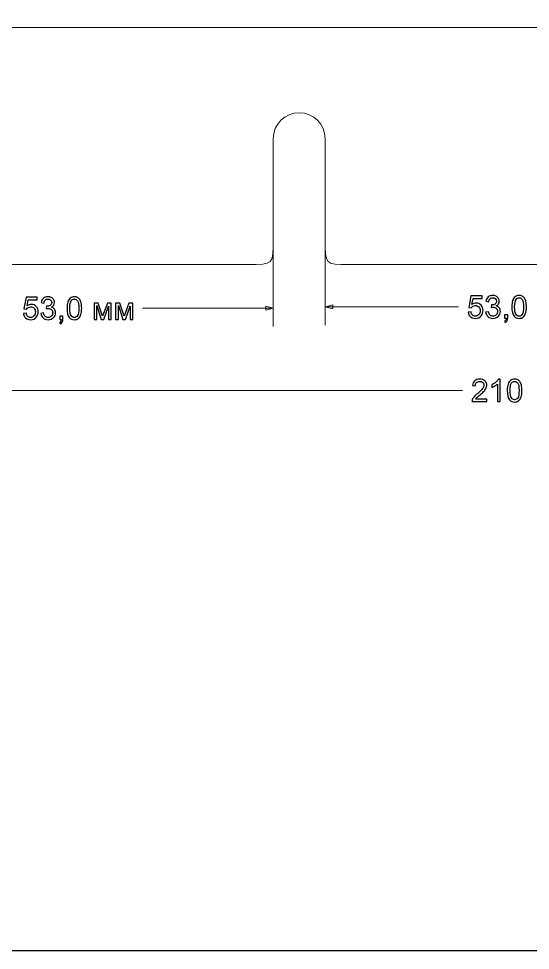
# Model space of a CAD drawing. Header units: centimetres. Extents: x -14.8 to 14.8, y -10.5 to 10.5.
# Drawn here: x -6.78 to 0.13, y -10.5 to 2.07 of the extents above; entities that cross this region are included whole.
import ezdxf

# ---------------------------------------------------------------- set-up
doc = ezdxf.new("R2010")
doc.units = ezdxf.units.CM
doc.header["$MEASUREMENT"] = 0
doc.layers.add('layer 1', color=7, linetype='Continuous')

msp = doc.modelspace()

# ---------------------------------------------------------------- linework, layer by layer
at = {"layer": 'layer 1', "color": 250}
msp.add_lwpolyline([(-14.85, -10.5), (14.85, -10.5), (14.85, 10.5), (-14.85, 10.5), (-14.85, -10.5)], close=True, dxfattribs=at)
at = {"layer": 'layer 1', "color": 254, "lineweight": 20}
msp.add_open_spline([(-10.01428, 1.95068), (-10.01428, 1.95068), (10.02938, 1.95068), (10.02938, 1.95068), (10.02938, 1.95068), (10.16028, 1.94969), (10.15566, 1.95152), (10.19443, 1.84509), (10.19443, 1.84509), (10.19443, 1.84509), (10.4601, 1.08634), (10.4601, 1.08634), (10.4601, 1.08634), (10.51057, 0.9422), (10.50755, 0.92788), (10.50755, 0.77519), (10.50755, 0.77519), (10.50755, 0.77519), (10.50755, -1.13515), (10.50755, -1.13515), (10.50755, -1.13515), (10.50755, -1.24664), (10.50637, -1.25131), (10.39981, -1.24932), (10.39981, -1.24932), (10.39981, -1.24932), (9.60204, -1.24932), (9.60204, -1.24932), (9.60204, -1.24932), (9.35944, -1.24932), (9.35754, -1.25364), (9.35754, -1.02271), (9.35754, -1.02271), (9.35754, -1.02271), (9.35754, 0.45068), (9.35754, 0.45068), (9.35754, 0.45068), (9.35754, 0.45068), (9.35753, 0.45068), (9.35753, 0.45068), (9.35753, 0.45068), (9.35753, 0.64399), (9.20084, 0.80068), (9.00753, 0.80068), (9.00753, 0.80068), (8.81422, 0.80068), (8.65753, 0.64399), (8.65753, 0.45068), (8.65753, 0.45068), (8.65753, 0.45068), (8.65754, 0.44986), (8.65754, 0.44986), (8.65754, 0.44986), (8.65754, 0.44986), (8.65754, -1.03197), (8.65754, -1.03197), (8.65754, -1.03197), (8.65754, -1.24828), (8.65628, -1.24932), (8.45627, -1.24932), (8.45627, -1.24932), (8.45627, -1.24932), (3.70302, -1.24932), (3.70302, -1.24932), (3.70302, -1.24932), (3.35156, -1.24932), (3.35754, -1.25239), (3.35754, -0.89312), (3.35754, -0.89312), (3.35754, -0.89312), (3.35754, 0.45068), (3.35754, 0.45068), (3.35754, 0.45068), (3.35754, 0.45068), (3.35753, 0.45068), (3.35753, 0.45068), (3.35753, 0.45068), (3.35753, 0.64399), (3.20084, 0.80068), (3.00753, 0.80068), (3.00753, 0.80068), (2.81422, 0.80068), (2.65753, 0.64399), (2.65753, 0.45068), (2.65753, 0.45068), (2.65753, 0.45068), (2.65754, 0.44986), (2.65754, 0.44986), (2.65754, 0.44986), (2.65754, 0.44986), (2.65754, -0.89973), (2.65754, -0.89973), (2.65754, -0.89973), (2.65754, -1.25427), (2.65263, -1.24932), (2.33776, -1.24932), (2.33776, -1.24932), (2.33776, -1.24932), (-2.32266, -1.24932), (-2.32266, -1.24932), (-2.32266, -1.24932), (-2.63753, -1.24932), (-2.64244, -1.25427), (-2.64244, -0.89973), (-2.64244, -0.89973), (-2.64244, -0.89973), (-2.64244, 0.44986), (-2.64244, 0.44986), (-2.64244, 0.44986), (-2.64244, 0.44986), (-2.64243, 0.45068), (-2.64243, 0.45068), (-2.64243, 0.45068), (-2.64243, 0.64399), (-2.79912, 0.80068), (-2.99243, 0.80068), (-2.99243, 0.80068), (-3.18574, 0.80068), (-3.34243, 0.64399), (-3.34243, 0.45068), (-3.34243, 0.45068), (-3.34243, 0.45068), (-3.34244, 0.45068), (-3.34244, 0.45068), (-3.34244, 0.45068), (-3.34244, 0.45068), (-3.34244, -0.89312), (-3.34244, -0.89312), (-3.34244, -0.89312), (-3.34244, -1.25239), (-3.33646, -1.24932), (-3.68792, -1.24932), (-3.68792, -1.24932), (-3.68792, -1.24932), (-8.44117, -1.24932), (-8.44117, -1.24932), (-8.44117, -1.24932), (-8.64118, -1.24932), (-8.64244, -1.24828), (-8.64244, -1.03197), (-8.64244, -1.03197), (-8.64244, -1.03197), (-8.64244, 0.44986), (-8.64244, 0.44986), (-8.64244, 0.44986), (-8.64244, 0.44986), (-8.64243, 0.45068), (-8.64243, 0.45068), (-8.64243, 0.45068), (-8.64243, 0.64399), (-8.79912, 0.80068), (-8.99243, 0.80068), (-8.99243, 0.80068), (-9.18574, 0.80068), (-9.34243, 0.64399), (-9.34243, 0.45068), (-9.34243, 0.45068), (-9.34243, 0.45068), (-9.34244, 0.45068), (-9.34244, 0.45068), (-9.34244, 0.45068), (-9.34244, 0.45068), (-9.34244, -1.02271), (-9.34244, -1.02271), (-9.34244, -1.02271), (-9.34244, -1.25364), (-9.34434, -1.24932), (-9.58694, -1.24932), (-9.58694, -1.24932), (-9.58694, -1.24932), (-10.38471, -1.24932), (-10.38471, -1.24932), (-10.38471, -1.24932), (-10.49127, -1.25131), (-10.49245, -1.24664), (-10.49245, -1.13515), (-10.49245, -1.13515), (-10.49245, -1.13515), (-10.49245, 0.77519), (-10.49245, 0.77519), (-10.49245, 0.77519), (-10.49245, 0.92788), (-10.49547, 0.9422), (-10.445, 1.08634), (-10.445, 1.08634), (-10.445, 1.08634), (-10.17933, 1.84509), (-10.17933, 1.84509), (-10.17933, 1.84509), (-10.14056, 1.95152), (-10.14518, 1.94969), (-10.01428, 1.95068)], degree=3, knots=[0, 0, 0, 0, 0.02040816, 0.02040816, 0.02040816, 0.02040816, 0.04081633, 0.04081633, 0.04081633, 0.04081633, 0.06122449, 0.06122449, 0.06122449, 0.06122449, 0.08163265, 0.08163265, 0.08163265, 0.08163265, 0.10204082, 0.10204082, 0.10204082, 0.10204082, 0.12244898, 0.12244898, 0.12244898, 0.12244898, 0.14285714, 0.14285714, 0.14285714, 0.14285714, 0.16326531, 0.16326531, 0.16326531, 0.16326531, 0.18367347, 0.18367347, 0.18367347, 0.18367347, 0.20408163, 0.20408163, 0.20408163, 0.20408163, 0.2244898, 0.2244898, 0.2244898, 0.2244898, 0.24489796, 0.24489796, 0.24489796, 0.24489796, 0.26530612, 0.26530612, 0.26530612, 0.26530612, 0.28571429, 0.28571429, 0.28571429, 0.28571429, 0.30612245, 0.30612245, 0.30612245, 0.30612245, 0.32653061, 0.32653061, 0.32653061, 0.32653061, 0.34693878, 0.34693878, 0.34693878, 0.34693878, 0.36734694, 0.36734694, 0.36734694, 0.36734694, 0.3877551, 0.3877551, 0.3877551, 0.3877551, 0.40816327, 0.40816327, 0.40816327, 0.40816327, 0.42857143, 0.42857143, 0.42857143, 0.42857143, 0.44897959, 0.44897959, 0.44897959, 0.44897959, 0.46938776, 0.46938776, 0.46938776, 0.46938776, 0.48979592, 0.48979592, 0.48979592, 0.48979592, 0.51020408, 0.51020408, 0.51020408, 0.51020408, 0.53061224, 0.53061224, 0.53061224, 0.53061224, 0.55102041, 0.55102041, 0.55102041, 0.55102041, 0.57142857, 0.57142857, 0.57142857, 0.57142857, 0.59183673, 0.59183673, 0.59183673, 0.59183673, 0.6122449, 0.6122449, 0.6122449, 0.6122449, 0.63265306, 0.63265306, 0.63265306, 0.63265306, 0.65306122, 0.65306122, 0.65306122, 0.65306122, 0.67346939, 0.67346939, 0.67346939, 0.67346939, 0.69387755, 0.69387755, 0.69387755, 0.69387755, 0.71428571, 0.71428571, 0.71428571, 0.71428571, 0.73469388, 0.73469388, 0.73469388, 0.73469388, 0.75510204, 0.75510204, 0.75510204, 0.75510204, 0.7755102, 0.7755102, 0.7755102, 0.7755102, 0.79591837, 0.79591837, 0.79591837, 0.79591837, 0.81632653, 0.81632653, 0.81632653, 0.81632653, 0.83673469, 0.83673469, 0.83673469, 0.83673469, 0.85714286, 0.85714286, 0.85714286, 0.85714286, 0.87755102, 0.87755102, 0.87755102, 0.87755102, 0.89795918, 0.89795918, 0.89795918, 0.89795918, 0.91836735, 0.91836735, 0.91836735, 0.91836735, 0.93877551, 0.93877551, 0.93877551, 0.93877551, 0.95918367, 0.95918367, 0.95918367, 0.95918367, 1, 1, 1, 1], dxfattribs=at)
at = {"layer": 'layer 1', "color": 155, "lineweight": 9}
for points in [[(-3.34244, -0.99123), (-3.34244, -0.99123), (-3.34244, -2.08484), (-3.34244, -2.08484)], [(-2.64244, -0.92067), (-2.64244, -0.92067), (-2.64244, -2.0672), (-2.64244, -2.0672)], [(-5.1071, -1.83484), (-5.1071, -1.83484), (-3.34244, -1.83484), (-3.34244, -1.83484)], [(-2.64244, -1.8172), (-2.64244, -1.8172), (-0.84223, -1.8172), (-0.84223, -1.8172)], [(-10.49245, -2.94526), (-10.49245, -2.94526), (-0.79173, -2.94526), (-0.79173, -2.94526)]]:
    msp.add_open_spline(points, degree=3, dxfattribs=at)
at = {"layer": 'layer 1', "color": 155}
for points, knots in [([(-6.71309, -1.90743), (-6.71309, -1.90743), (-6.67414, -1.90447), (-6.67414, -1.90447), (-6.67414, -1.90447), (-6.67125, -1.92345), (-6.66455, -1.9377), (-6.65411, -1.9473), (-6.65411, -1.9473), (-6.64366, -1.95682), (-6.63089, -1.96162), (-6.61587, -1.96162), (-6.61587, -1.96162), (-6.59773, -1.96162), (-6.58256, -1.95485), (-6.57022, -1.94137), (-6.57022, -1.94137), (-6.55794, -1.92782), (-6.5518, -1.9099), (-6.5518, -1.88761), (-6.5518, -1.88761), (-6.5518, -1.86637), (-6.55766, -1.84965), (-6.56944, -1.83737), (-6.56944, -1.83737), (-6.58122, -1.8251), (-6.59682, -1.81896), (-6.61622, -1.81896), (-6.61622, -1.81896), (-6.62828, -1.81896), (-6.63908, -1.82171), (-6.64867, -1.82721), (-6.64867, -1.82721), (-6.6582, -1.83272), (-6.66568, -1.83984), (-6.67118, -1.84859), (-6.67118, -1.84859), (-6.67118, -1.84859), (-6.70632, -1.84351), (-6.70632, -1.84351), (-6.70632, -1.84351), (-6.70632, -1.84351), (-6.67711, -1.68773), (-6.67711, -1.68773), (-6.67711, -1.68773), (-6.67711, -1.68773), (-6.52682, -1.68773), (-6.52682, -1.68773), (-6.52682, -1.68773), (-6.52682, -1.68773), (-6.52682, -1.72329), (-6.52682, -1.72329), (-6.52682, -1.72329), (-6.52682, -1.72329), (-6.6474, -1.72329), (-6.6474, -1.72329), (-6.6474, -1.72329), (-6.6474, -1.72329), (-6.66356, -1.80506), (-6.66356, -1.80506), (-6.66356, -1.80506), (-6.64543, -1.79229), (-6.62638, -1.78594), (-6.60648, -1.78594), (-6.60648, -1.78594), (-6.58009, -1.78594), (-6.5578, -1.79511), (-6.53967, -1.81345), (-6.53967, -1.81345), (-6.52153, -1.8318), (-6.51243, -1.85536), (-6.51243, -1.88415), (-6.51243, -1.88415), (-6.51243, -1.9116), (-6.5204, -1.9353), (-6.53635, -1.95527), (-6.53635, -1.95527), (-6.55575, -1.97982), (-6.58228, -1.9921), (-6.61587, -1.9921), (-6.61587, -1.9921), (-6.64338, -1.9921), (-6.66582, -1.98434), (-6.68325, -1.96889), (-6.68325, -1.96889), (-6.70067, -1.95344), (-6.71062, -1.93297), (-6.71309, -1.90743)], [0, 0, 0, 0, 0.04347826, 0.04347826, 0.04347826, 0.04347826, 0.08695652, 0.08695652, 0.08695652, 0.08695652, 0.13043478, 0.13043478, 0.13043478, 0.13043478, 0.17391304, 0.17391304, 0.17391304, 0.17391304, 0.2173913, 0.2173913, 0.2173913, 0.2173913, 0.26086957, 0.26086957, 0.26086957, 0.26086957, 0.30434783, 0.30434783, 0.30434783, 0.30434783, 0.34782609, 0.34782609, 0.34782609, 0.34782609, 0.39130435, 0.39130435, 0.39130435, 0.39130435, 0.43478261, 0.43478261, 0.43478261, 0.43478261, 0.47826087, 0.47826087, 0.47826087, 0.47826087, 0.52173913, 0.52173913, 0.52173913, 0.52173913, 0.56521739, 0.56521739, 0.56521739, 0.56521739, 0.60869565, 0.60869565, 0.60869565, 0.60869565, 0.65217391, 0.65217391, 0.65217391, 0.65217391, 0.69565217, 0.69565217, 0.69565217, 0.69565217, 0.73913043, 0.73913043, 0.73913043, 0.73913043, 0.7826087, 0.7826087, 0.7826087, 0.7826087, 0.82608696, 0.82608696, 0.82608696, 0.82608696, 0.86956522, 0.86956522, 0.86956522, 0.86956522, 0.91304348, 0.91304348, 0.91304348, 0.91304348, 1, 1, 1, 1]), ([(-6.47765, -1.90659), (-6.47765, -1.90659), (-6.4404, -1.90151), (-6.4404, -1.90151), (-6.4404, -1.90151), (-6.43609, -1.92267), (-6.4289, -1.93791), (-6.41867, -1.94723), (-6.41867, -1.94723), (-6.40844, -1.95654), (-6.39588, -1.9612), (-6.38099, -1.9612), (-6.38099, -1.9612), (-6.36335, -1.9612), (-6.34846, -1.95513), (-6.33647, -1.94299), (-6.33647, -1.94299), (-6.32448, -1.93086), (-6.31848, -1.91583), (-6.31848, -1.89791), (-6.31848, -1.89791), (-6.31848, -1.88083), (-6.32405, -1.86672), (-6.33527, -1.85558), (-6.33527, -1.85558), (-6.34642, -1.8445), (-6.3606, -1.83893), (-6.37789, -1.83893), (-6.37789, -1.83893), (-6.38494, -1.83893), (-6.39369, -1.84034), (-6.4042, -1.84309), (-6.4042, -1.84309), (-6.4042, -1.84309), (-6.40004, -1.81049), (-6.40004, -1.81049), (-6.40004, -1.81049), (-6.39757, -1.81077), (-6.39552, -1.81091), (-6.39404, -1.81091), (-6.39404, -1.81091), (-6.3781, -1.81091), (-6.36384, -1.80675), (-6.35107, -1.7985), (-6.35107, -1.7985), (-6.33837, -1.79024), (-6.33202, -1.77754), (-6.33202, -1.7604), (-6.33202, -1.7604), (-6.33202, -1.74678), (-6.33668, -1.73549), (-6.34592, -1.72653), (-6.34592, -1.72653), (-6.35517, -1.71757), (-6.36709, -1.71313), (-6.3817, -1.71313), (-6.3817, -1.71313), (-6.39623, -1.71313), (-6.40829, -1.71771), (-6.41796, -1.72688), (-6.41796, -1.72688), (-6.42763, -1.73606), (-6.43384, -1.74981), (-6.43659, -1.76816), (-6.43659, -1.76816), (-6.43659, -1.76816), (-6.47384, -1.76139), (-6.47384, -1.76139), (-6.47384, -1.76139), (-6.46925, -1.73641), (-6.45895, -1.71701), (-6.4428, -1.70325), (-6.4428, -1.70325), (-6.42671, -1.68949), (-6.4066, -1.68265), (-6.38261, -1.68265), (-6.38261, -1.68265), (-6.3661, -1.68265), (-6.35086, -1.68617), (-6.33696, -1.6933), (-6.33696, -1.6933), (-6.32299, -1.70036), (-6.31234, -1.71002), (-6.305, -1.72223), (-6.305, -1.72223), (-6.29759, -1.7345), (-6.29392, -1.74749), (-6.29392, -1.76124), (-6.29392, -1.76124), (-6.29392, -1.7743), (-6.29745, -1.78615), (-6.30444, -1.79687), (-6.30444, -1.79687), (-6.31149, -1.8076), (-6.32194, -1.81614), (-6.33569, -1.82249), (-6.33569, -1.82249), (-6.31777, -1.82658), (-6.30387, -1.83519), (-6.29392, -1.84824), (-6.29392, -1.84824), (-6.28405, -1.86122), (-6.27911, -1.87759), (-6.27911, -1.89713), (-6.27911, -1.89713), (-6.27911, -1.92359), (-6.28877, -1.9461), (-6.30804, -1.96451), (-6.30804, -1.96451), (-6.32737, -1.98293), (-6.35178, -1.9921), (-6.38127, -1.9921), (-6.38127, -1.9921), (-6.40787, -1.9921), (-6.42995, -1.98413), (-6.44752, -1.96825), (-6.44752, -1.96825), (-6.46516, -1.95238), (-6.47518, -1.93185), (-6.47765, -1.90659)], [0, 0, 0, 0, 0.03225806, 0.03225806, 0.03225806, 0.03225806, 0.06451613, 0.06451613, 0.06451613, 0.06451613, 0.09677419, 0.09677419, 0.09677419, 0.09677419, 0.12903226, 0.12903226, 0.12903226, 0.12903226, 0.16129032, 0.16129032, 0.16129032, 0.16129032, 0.19354839, 0.19354839, 0.19354839, 0.19354839, 0.22580645, 0.22580645, 0.22580645, 0.22580645, 0.25806452, 0.25806452, 0.25806452, 0.25806452, 0.29032258, 0.29032258, 0.29032258, 0.29032258, 0.32258065, 0.32258065, 0.32258065, 0.32258065, 0.35483871, 0.35483871, 0.35483871, 0.35483871, 0.38709677, 0.38709677, 0.38709677, 0.38709677, 0.41935484, 0.41935484, 0.41935484, 0.41935484, 0.4516129, 0.4516129, 0.4516129, 0.4516129, 0.48387097, 0.48387097, 0.48387097, 0.48387097, 0.51612903, 0.51612903, 0.51612903, 0.51612903, 0.5483871, 0.5483871, 0.5483871, 0.5483871, 0.58064516, 0.58064516, 0.58064516, 0.58064516, 0.61290323, 0.61290323, 0.61290323, 0.61290323, 0.64516129, 0.64516129, 0.64516129, 0.64516129, 0.67741935, 0.67741935, 0.67741935, 0.67741935, 0.70967742, 0.70967742, 0.70967742, 0.70967742, 0.74193548, 0.74193548, 0.74193548, 0.74193548, 0.77419355, 0.77419355, 0.77419355, 0.77419355, 0.80645161, 0.80645161, 0.80645161, 0.80645161, 0.83870968, 0.83870968, 0.83870968, 0.83870968, 0.87096774, 0.87096774, 0.87096774, 0.87096774, 0.90322581, 0.90322581, 0.90322581, 0.90322581, 0.93548387, 0.93548387, 0.93548387, 0.93548387, 1, 1, 1, 1]), ([(-6.12459, -1.83744), (-6.12459, -1.80167), (-6.12092, -1.77274), (-6.11358, -1.75087), (-6.11358, -1.75087), (-6.10618, -1.72893), (-6.09524, -1.71207), (-6.0807, -1.70028), (-6.0807, -1.70028), (-6.06624, -1.6885), (-6.04797, -1.68265), (-6.02595, -1.68265), (-6.02595, -1.68265), (-6.00973, -1.68265), (-5.99547, -1.68589), (-5.98313, -1.69245), (-5.98313, -1.69245), (-5.97085, -1.69901), (-5.96069, -1.70847), (-5.95279, -1.72082), (-5.95279, -1.72082), (-5.94489, -1.73309), (-5.93868, -1.74812), (-5.93416, -1.76583), (-5.93416, -1.76583), (-5.92958, -1.78354), (-5.92732, -1.80746), (-5.92732, -1.83744), (-5.92732, -1.83744), (-5.92732, -1.873), (-5.93099, -1.90179), (-5.93825, -1.92366), (-5.93825, -1.92366), (-5.94552, -1.9456), (-5.95646, -1.96247), (-5.97099, -1.97432), (-5.97099, -1.97432), (-5.98546, -1.98617), (-6.0038, -1.9921), (-6.02595, -1.9921), (-6.02595, -1.9921), (-6.05509, -1.9921), (-6.07802, -1.98173), (-6.09467, -1.96091), (-6.09467, -1.96091), (-6.11464, -1.93551), (-6.12459, -1.89438), (-6.12459, -1.83744)], [0, 0, 0, 0, 0.07692308, 0.07692308, 0.07692308, 0.07692308, 0.15384615, 0.15384615, 0.15384615, 0.15384615, 0.23076923, 0.23076923, 0.23076923, 0.23076923, 0.30769231, 0.30769231, 0.30769231, 0.30769231, 0.38461538, 0.38461538, 0.38461538, 0.38461538, 0.46153846, 0.46153846, 0.46153846, 0.46153846, 0.53846154, 0.53846154, 0.53846154, 0.53846154, 0.61538462, 0.61538462, 0.61538462, 0.61538462, 0.69230769, 0.69230769, 0.69230769, 0.69230769, 0.76923077, 0.76923077, 0.76923077, 0.76923077, 0.84615385, 0.84615385, 0.84615385, 0.84615385, 1, 1, 1, 1]), ([(-6.08649, -1.83758), (-6.08649, -1.88747), (-6.0807, -1.92063), (-6.06906, -1.937), (-6.06906, -1.937), (-6.05742, -1.95344), (-6.04303, -1.96162), (-6.02595, -1.96162), (-6.02595, -1.96162), (-6.00888, -1.96162), (-5.99449, -1.95337), (-5.98285, -1.93693), (-5.98285, -1.93693), (-5.9712, -1.92042), (-5.96542, -1.88733), (-5.96542, -1.83758), (-5.96542, -1.83758), (-5.96542, -1.7877), (-5.9712, -1.75454), (-5.98285, -1.73817), (-5.98285, -1.73817), (-5.99442, -1.72173), (-6.00895, -1.71355), (-6.02638, -1.71355), (-6.02638, -1.71355), (-6.04345, -1.71355), (-6.05714, -1.72082), (-6.06737, -1.73528), (-6.06737, -1.73528), (-6.08014, -1.75369), (-6.08649, -1.78784), (-6.08649, -1.83758)], [0, 0, 0, 0, 0.11111111, 0.11111111, 0.11111111, 0.11111111, 0.22222222, 0.22222222, 0.22222222, 0.22222222, 0.33333333, 0.33333333, 0.33333333, 0.33333333, 0.44444444, 0.44444444, 0.44444444, 0.44444444, 0.55555556, 0.55555556, 0.55555556, 0.55555556, 0.66666667, 0.66666667, 0.66666667, 0.66666667, 0.77777778, 0.77777778, 0.77777778, 0.77777778, 1, 1, 1, 1]), ([(-0.7131, -1.88979), (-0.7131, -1.88979), (-0.67415, -1.88683), (-0.67415, -1.88683), (-0.67415, -1.88683), (-0.67126, -1.90581), (-0.66456, -1.92006), (-0.65412, -1.92966), (-0.65412, -1.92966), (-0.64367, -1.93918), (-0.6309, -1.94398), (-0.61588, -1.94398), (-0.61588, -1.94398), (-0.59774, -1.94398), (-0.58257, -1.93721), (-0.57023, -1.92373), (-0.57023, -1.92373), (-0.55795, -1.91018), (-0.55181, -1.89226), (-0.55181, -1.86997), (-0.55181, -1.86997), (-0.55181, -1.84873), (-0.55767, -1.83201), (-0.56945, -1.81973), (-0.56945, -1.81973), (-0.58123, -1.80746), (-0.59683, -1.80132), (-0.61623, -1.80132), (-0.61623, -1.80132), (-0.62829, -1.80132), (-0.63909, -1.80407), (-0.64868, -1.80957), (-0.64868, -1.80957), (-0.65821, -1.81508), (-0.66569, -1.8222), (-0.67119, -1.83095), (-0.67119, -1.83095), (-0.67119, -1.83095), (-0.70633, -1.82587), (-0.70633, -1.82587), (-0.70633, -1.82587), (-0.70633, -1.82587), (-0.67712, -1.67009), (-0.67712, -1.67009), (-0.67712, -1.67009), (-0.67712, -1.67009), (-0.52683, -1.67009), (-0.52683, -1.67009), (-0.52683, -1.67009), (-0.52683, -1.67009), (-0.52683, -1.70565), (-0.52683, -1.70565), (-0.52683, -1.70565), (-0.52683, -1.70565), (-0.64741, -1.70565), (-0.64741, -1.70565), (-0.64741, -1.70565), (-0.64741, -1.70565), (-0.66357, -1.78742), (-0.66357, -1.78742), (-0.66357, -1.78742), (-0.64544, -1.77465), (-0.62639, -1.7683), (-0.60649, -1.7683), (-0.60649, -1.7683), (-0.5801, -1.7683), (-0.55781, -1.77747), (-0.53968, -1.79581), (-0.53968, -1.79581), (-0.52154, -1.81416), (-0.51244, -1.83772), (-0.51244, -1.86651), (-0.51244, -1.86651), (-0.51244, -1.89396), (-0.52041, -1.91766), (-0.53636, -1.93763), (-0.53636, -1.93763), (-0.55576, -1.96218), (-0.58229, -1.97446), (-0.61588, -1.97446), (-0.61588, -1.97446), (-0.64339, -1.97446), (-0.66583, -1.9667), (-0.68326, -1.95125), (-0.68326, -1.95125), (-0.70068, -1.9358), (-0.71063, -1.91533), (-0.7131, -1.88979)], [0, 0, 0, 0, 0.04347826, 0.04347826, 0.04347826, 0.04347826, 0.08695652, 0.08695652, 0.08695652, 0.08695652, 0.13043478, 0.13043478, 0.13043478, 0.13043478, 0.17391304, 0.17391304, 0.17391304, 0.17391304, 0.2173913, 0.2173913, 0.2173913, 0.2173913, 0.26086957, 0.26086957, 0.26086957, 0.26086957, 0.30434783, 0.30434783, 0.30434783, 0.30434783, 0.34782609, 0.34782609, 0.34782609, 0.34782609, 0.39130435, 0.39130435, 0.39130435, 0.39130435, 0.43478261, 0.43478261, 0.43478261, 0.43478261, 0.47826087, 0.47826087, 0.47826087, 0.47826087, 0.52173913, 0.52173913, 0.52173913, 0.52173913, 0.56521739, 0.56521739, 0.56521739, 0.56521739, 0.60869565, 0.60869565, 0.60869565, 0.60869565, 0.65217391, 0.65217391, 0.65217391, 0.65217391, 0.69565217, 0.69565217, 0.69565217, 0.69565217, 0.73913043, 0.73913043, 0.73913043, 0.73913043, 0.7826087, 0.7826087, 0.7826087, 0.7826087, 0.82608696, 0.82608696, 0.82608696, 0.82608696, 0.86956522, 0.86956522, 0.86956522, 0.86956522, 0.91304348, 0.91304348, 0.91304348, 0.91304348, 1, 1, 1, 1]), ([(-0.47766, -1.88895), (-0.47766, -1.88895), (-0.44041, -1.88387), (-0.44041, -1.88387), (-0.44041, -1.88387), (-0.4361, -1.90503), (-0.42891, -1.92027), (-0.41868, -1.92959), (-0.41868, -1.92959), (-0.40845, -1.9389), (-0.39589, -1.94356), (-0.381, -1.94356), (-0.381, -1.94356), (-0.36336, -1.94356), (-0.34847, -1.93749), (-0.33648, -1.92535), (-0.33648, -1.92535), (-0.32449, -1.91322), (-0.31849, -1.89819), (-0.31849, -1.88027), (-0.31849, -1.88027), (-0.31849, -1.86319), (-0.32406, -1.84908), (-0.33528, -1.83794), (-0.33528, -1.83794), (-0.34643, -1.82686), (-0.36061, -1.82129), (-0.3779, -1.82129), (-0.3779, -1.82129), (-0.38495, -1.82129), (-0.3937, -1.8227), (-0.40421, -1.82545), (-0.40421, -1.82545), (-0.40421, -1.82545), (-0.40005, -1.79285), (-0.40005, -1.79285), (-0.40005, -1.79285), (-0.39758, -1.79313), (-0.39553, -1.79327), (-0.39405, -1.79327), (-0.39405, -1.79327), (-0.37811, -1.79327), (-0.36385, -1.78911), (-0.35108, -1.78086), (-0.35108, -1.78086), (-0.33838, -1.7726), (-0.33203, -1.7599), (-0.33203, -1.74276), (-0.33203, -1.74276), (-0.33203, -1.72914), (-0.33669, -1.71785), (-0.34593, -1.70889), (-0.34593, -1.70889), (-0.35518, -1.69993), (-0.3671, -1.69549), (-0.38171, -1.69549), (-0.38171, -1.69549), (-0.39624, -1.69549), (-0.4083, -1.70007), (-0.41797, -1.70924), (-0.41797, -1.70924), (-0.42764, -1.71842), (-0.43385, -1.73217), (-0.4366, -1.75052), (-0.4366, -1.75052), (-0.4366, -1.75052), (-0.47385, -1.74375), (-0.47385, -1.74375), (-0.47385, -1.74375), (-0.46926, -1.71877), (-0.45896, -1.69937), (-0.44281, -1.68561), (-0.44281, -1.68561), (-0.42672, -1.67185), (-0.40661, -1.66501), (-0.38262, -1.66501), (-0.38262, -1.66501), (-0.36611, -1.66501), (-0.35087, -1.66853), (-0.33697, -1.67566), (-0.33697, -1.67566), (-0.323, -1.68272), (-0.31235, -1.69238), (-0.30501, -1.70459), (-0.30501, -1.70459), (-0.2976, -1.71686), (-0.29393, -1.72985), (-0.29393, -1.7436), (-0.29393, -1.7436), (-0.29393, -1.75666), (-0.29746, -1.76851), (-0.30445, -1.77923), (-0.30445, -1.77923), (-0.3115, -1.78996), (-0.32195, -1.7985), (-0.3357, -1.80485), (-0.3357, -1.80485), (-0.31778, -1.80894), (-0.30388, -1.81755), (-0.29393, -1.8306), (-0.29393, -1.8306), (-0.28406, -1.84358), (-0.27912, -1.85995), (-0.27912, -1.87949), (-0.27912, -1.87949), (-0.27912, -1.90595), (-0.28878, -1.92846), (-0.30805, -1.94687), (-0.30805, -1.94687), (-0.32738, -1.96529), (-0.35179, -1.97446), (-0.38128, -1.97446), (-0.38128, -1.97446), (-0.40788, -1.97446), (-0.42996, -1.96649), (-0.44753, -1.95061), (-0.44753, -1.95061), (-0.46517, -1.93474), (-0.47519, -1.91421), (-0.47766, -1.88895)], [0, 0, 0, 0, 0.03225806, 0.03225806, 0.03225806, 0.03225806, 0.06451613, 0.06451613, 0.06451613, 0.06451613, 0.09677419, 0.09677419, 0.09677419, 0.09677419, 0.12903226, 0.12903226, 0.12903226, 0.12903226, 0.16129032, 0.16129032, 0.16129032, 0.16129032, 0.19354839, 0.19354839, 0.19354839, 0.19354839, 0.22580645, 0.22580645, 0.22580645, 0.22580645, 0.25806452, 0.25806452, 0.25806452, 0.25806452, 0.29032258, 0.29032258, 0.29032258, 0.29032258, 0.32258065, 0.32258065, 0.32258065, 0.32258065, 0.35483871, 0.35483871, 0.35483871, 0.35483871, 0.38709677, 0.38709677, 0.38709677, 0.38709677, 0.41935484, 0.41935484, 0.41935484, 0.41935484, 0.4516129, 0.4516129, 0.4516129, 0.4516129, 0.48387097, 0.48387097, 0.48387097, 0.48387097, 0.51612903, 0.51612903, 0.51612903, 0.51612903, 0.5483871, 0.5483871, 0.5483871, 0.5483871, 0.58064516, 0.58064516, 0.58064516, 0.58064516, 0.61290323, 0.61290323, 0.61290323, 0.61290323, 0.64516129, 0.64516129, 0.64516129, 0.64516129, 0.67741935, 0.67741935, 0.67741935, 0.67741935, 0.70967742, 0.70967742, 0.70967742, 0.70967742, 0.74193548, 0.74193548, 0.74193548, 0.74193548, 0.77419355, 0.77419355, 0.77419355, 0.77419355, 0.80645161, 0.80645161, 0.80645161, 0.80645161, 0.83870968, 0.83870968, 0.83870968, 0.83870968, 0.87096774, 0.87096774, 0.87096774, 0.87096774, 0.90322581, 0.90322581, 0.90322581, 0.90322581, 0.93548387, 0.93548387, 0.93548387, 0.93548387, 1, 1, 1, 1]), ([(-0.1246, -1.8198), (-0.1246, -1.78403), (-0.12093, -1.7551), (-0.11359, -1.73323), (-0.11359, -1.73323), (-0.10619, -1.71129), (-0.09525, -1.69443), (-0.08071, -1.68264), (-0.08071, -1.68264), (-0.06625, -1.67086), (-0.04798, -1.66501), (-0.02596, -1.66501), (-0.02596, -1.66501), (-0.00974, -1.66501), (0.00452, -1.66825), (0.01686, -1.67481), (0.01686, -1.67481), (0.02914, -1.68137), (0.0393, -1.69083), (0.0472, -1.70318), (0.0472, -1.70318), (0.0551, -1.71545), (0.06131, -1.73048), (0.06583, -1.74819), (0.06583, -1.74819), (0.07041, -1.7659), (0.07267, -1.78982), (0.07267, -1.8198), (0.07267, -1.8198), (0.07267, -1.85536), (0.069, -1.88415), (0.06174, -1.90602), (0.06174, -1.90602), (0.05447, -1.92796), (0.04353, -1.94483), (0.029, -1.95668), (0.029, -1.95668), (0.01453, -1.96853), (-0.00381, -1.97446), (-0.02596, -1.97446), (-0.02596, -1.97446), (-0.0551, -1.97446), (-0.07803, -1.96409), (-0.09468, -1.94327), (-0.09468, -1.94327), (-0.11465, -1.91787), (-0.1246, -1.87674), (-0.1246, -1.8198)], [0, 0, 0, 0, 0.07692308, 0.07692308, 0.07692308, 0.07692308, 0.15384615, 0.15384615, 0.15384615, 0.15384615, 0.23076923, 0.23076923, 0.23076923, 0.23076923, 0.30769231, 0.30769231, 0.30769231, 0.30769231, 0.38461538, 0.38461538, 0.38461538, 0.38461538, 0.46153846, 0.46153846, 0.46153846, 0.46153846, 0.53846154, 0.53846154, 0.53846154, 0.53846154, 0.61538462, 0.61538462, 0.61538462, 0.61538462, 0.69230769, 0.69230769, 0.69230769, 0.69230769, 0.76923077, 0.76923077, 0.76923077, 0.76923077, 0.84615385, 0.84615385, 0.84615385, 0.84615385, 1, 1, 1, 1]), ([(-0.0865, -1.81994), (-0.0865, -1.86983), (-0.08071, -1.90299), (-0.06907, -1.91936), (-0.06907, -1.91936), (-0.05743, -1.9358), (-0.04304, -1.94398), (-0.02596, -1.94398), (-0.02596, -1.94398), (-0.00889, -1.94398), (0.0055, -1.93573), (0.01714, -1.91929), (0.01714, -1.91929), (0.02879, -1.90278), (0.03457, -1.86969), (0.03457, -1.81994), (0.03457, -1.81994), (0.03457, -1.77006), (0.02879, -1.7369), (0.01714, -1.72053), (0.01714, -1.72053), (0.00557, -1.70409), (-0.00896, -1.69591), (-0.02639, -1.69591), (-0.02639, -1.69591), (-0.04346, -1.69591), (-0.05715, -1.70318), (-0.06738, -1.71764), (-0.06738, -1.71764), (-0.08015, -1.73605), (-0.0865, -1.7702), (-0.0865, -1.81994)], [0, 0, 0, 0, 0.11111111, 0.11111111, 0.11111111, 0.11111111, 0.22222222, 0.22222222, 0.22222222, 0.22222222, 0.33333333, 0.33333333, 0.33333333, 0.33333333, 0.44444444, 0.44444444, 0.44444444, 0.44444444, 0.55555556, 0.55555556, 0.55555556, 0.55555556, 0.66666667, 0.66666667, 0.66666667, 0.66666667, 0.77777778, 0.77777778, 0.77777778, 0.77777778, 1, 1, 1, 1]), ([(-5.7601, -1.76731), (-5.7601, -1.76731), (-5.70281, -1.76731), (-5.70281, -1.76731), (-5.70281, -1.76731), (-5.70281, -1.76731), (-5.64474, -1.94313), (-5.64474, -1.94313), (-5.64474, -1.94313), (-5.64474, -1.94313), (-5.58047, -1.76731), (-5.58047, -1.76731), (-5.58047, -1.76731), (-5.58047, -1.76731), (-5.52727, -1.76731), (-5.52727, -1.76731), (-5.52727, -1.76731), (-5.52727, -1.76731), (-5.52727, -1.98702), (-5.52727, -1.98702), (-5.52727, -1.98702), (-5.52727, -1.98702), (-5.56452, -1.98702), (-5.56452, -1.98702), (-5.56452, -1.98702), (-5.56452, -1.98702), (-5.56452, -1.81014), (-5.56452, -1.81014), (-5.56452, -1.81014), (-5.56452, -1.81014), (-5.62922, -1.98702), (-5.62922, -1.98702), (-5.62922, -1.98702), (-5.62922, -1.98702), (-5.66252, -1.98702), (-5.66252, -1.98702), (-5.66252, -1.98702), (-5.66252, -1.98702), (-5.72369, -1.80167), (-5.72369, -1.80167), (-5.72369, -1.80167), (-5.72369, -1.80167), (-5.72369, -1.98702), (-5.72369, -1.98702), (-5.72369, -1.98702), (-5.72369, -1.98702), (-5.7601, -1.98702), (-5.7601, -1.98702), (-5.7601, -1.98702), (-5.7601, -1.98702), (-5.7601, -1.76731), (-5.7601, -1.76731)], [0, 0, 0, 0, 0.07142857, 0.07142857, 0.07142857, 0.07142857, 0.14285714, 0.14285714, 0.14285714, 0.14285714, 0.21428571, 0.21428571, 0.21428571, 0.21428571, 0.28571429, 0.28571429, 0.28571429, 0.28571429, 0.35714286, 0.35714286, 0.35714286, 0.35714286, 0.42857143, 0.42857143, 0.42857143, 0.42857143, 0.5, 0.5, 0.5, 0.5, 0.57142857, 0.57142857, 0.57142857, 0.57142857, 0.64285714, 0.64285714, 0.64285714, 0.64285714, 0.71428571, 0.71428571, 0.71428571, 0.71428571, 0.78571429, 0.78571429, 0.78571429, 0.78571429, 0.85714286, 0.85714286, 0.85714286, 0.85714286, 1, 1, 1, 1]), ([(-5.46906, -1.76731), (-5.46906, -1.76731), (-5.41177, -1.76731), (-5.41177, -1.76731), (-5.41177, -1.76731), (-5.41177, -1.76731), (-5.3537, -1.94313), (-5.3537, -1.94313), (-5.3537, -1.94313), (-5.3537, -1.94313), (-5.28943, -1.76731), (-5.28943, -1.76731), (-5.28943, -1.76731), (-5.28943, -1.76731), (-5.23623, -1.76731), (-5.23623, -1.76731), (-5.23623, -1.76731), (-5.23623, -1.76731), (-5.23623, -1.98702), (-5.23623, -1.98702), (-5.23623, -1.98702), (-5.23623, -1.98702), (-5.27348, -1.98702), (-5.27348, -1.98702), (-5.27348, -1.98702), (-5.27348, -1.98702), (-5.27348, -1.81014), (-5.27348, -1.81014), (-5.27348, -1.81014), (-5.27348, -1.81014), (-5.33818, -1.98702), (-5.33818, -1.98702), (-5.33818, -1.98702), (-5.33818, -1.98702), (-5.37148, -1.98702), (-5.37148, -1.98702), (-5.37148, -1.98702), (-5.37148, -1.98702), (-5.43265, -1.80167), (-5.43265, -1.80167), (-5.43265, -1.80167), (-5.43265, -1.80167), (-5.43265, -1.98702), (-5.43265, -1.98702), (-5.43265, -1.98702), (-5.43265, -1.98702), (-5.46906, -1.98702), (-5.46906, -1.98702), (-5.46906, -1.98702), (-5.46906, -1.98702), (-5.46906, -1.76731), (-5.46906, -1.76731)], [0, 0, 0, 0, 0.07142857, 0.07142857, 0.07142857, 0.07142857, 0.14285714, 0.14285714, 0.14285714, 0.14285714, 0.21428571, 0.21428571, 0.21428571, 0.21428571, 0.28571429, 0.28571429, 0.28571429, 0.28571429, 0.35714286, 0.35714286, 0.35714286, 0.35714286, 0.42857143, 0.42857143, 0.42857143, 0.42857143, 0.5, 0.5, 0.5, 0.5, 0.57142857, 0.57142857, 0.57142857, 0.57142857, 0.64285714, 0.64285714, 0.64285714, 0.64285714, 0.71428571, 0.71428571, 0.71428571, 0.71428571, 0.78571429, 0.78571429, 0.78571429, 0.78571429, 0.85714286, 0.85714286, 0.85714286, 0.85714286, 1, 1, 1, 1]), ([(-6.22231, -1.98702), (-6.22231, -1.98702), (-6.22231, -1.94469), (-6.22231, -1.94469), (-6.22231, -1.94469), (-6.22231, -1.94469), (-6.17998, -1.94469), (-6.17998, -1.94469), (-6.17998, -1.94469), (-6.17998, -1.94469), (-6.17998, -1.98702), (-6.17998, -1.98702), (-6.17998, -1.98702), (-6.17998, -2.00261), (-6.18273, -2.01524), (-6.18831, -2.02484), (-6.18831, -2.02484), (-6.19381, -2.03443), (-6.20263, -2.04191), (-6.21469, -2.04713), (-6.21469, -2.04713), (-6.21469, -2.04713), (-6.22485, -2.03105), (-6.22485, -2.03105), (-6.22485, -2.03105), (-6.21695, -2.02759), (-6.21117, -2.02251), (-6.2075, -2.01588), (-6.2075, -2.01588), (-6.20376, -2.00917), (-6.20164, -1.99958), (-6.20122, -1.98702), (-6.20122, -1.98702), (-6.20122, -1.98702), (-6.22231, -1.98702), (-6.22231, -1.98702)], [0, 0, 0, 0, 0.1, 0.1, 0.1, 0.1, 0.2, 0.2, 0.2, 0.2, 0.3, 0.3, 0.3, 0.3, 0.4, 0.4, 0.4, 0.4, 0.5, 0.5, 0.5, 0.5, 0.6, 0.6, 0.6, 0.6, 0.7, 0.7, 0.7, 0.7, 0.8, 0.8, 0.8, 0.8, 1, 1, 1, 1]), ([(-0.22232, -1.96938), (-0.22232, -1.96938), (-0.22232, -1.92705), (-0.22232, -1.92705), (-0.22232, -1.92705), (-0.22232, -1.92705), (-0.17999, -1.92705), (-0.17999, -1.92705), (-0.17999, -1.92705), (-0.17999, -1.92705), (-0.17999, -1.96938), (-0.17999, -1.96938), (-0.17999, -1.96938), (-0.17999, -1.98497), (-0.18274, -1.9976), (-0.18832, -2.0072), (-0.18832, -2.0072), (-0.19382, -2.01679), (-0.20264, -2.02427), (-0.2147, -2.02949), (-0.2147, -2.02949), (-0.2147, -2.02949), (-0.22486, -2.01341), (-0.22486, -2.01341), (-0.22486, -2.01341), (-0.21696, -2.00995), (-0.21118, -2.00487), (-0.20751, -1.99824), (-0.20751, -1.99824), (-0.20377, -1.99153), (-0.20165, -1.98194), (-0.20123, -1.96938), (-0.20123, -1.96938), (-0.20123, -1.96938), (-0.22232, -1.96938), (-0.22232, -1.96938)], [0, 0, 0, 0, 0.1, 0.1, 0.1, 0.1, 0.2, 0.2, 0.2, 0.2, 0.3, 0.3, 0.3, 0.3, 0.4, 0.4, 0.4, 0.4, 0.5, 0.5, 0.5, 0.5, 0.6, 0.6, 0.6, 0.6, 0.7, 0.7, 0.7, 0.7, 0.8, 0.8, 0.8, 0.8, 1, 1, 1, 1]), ([(-0.46191, -3.06188), (-0.46191, -3.06188), (-0.46191, -3.09744), (-0.46191, -3.09744), (-0.46191, -3.09744), (-0.46191, -3.09744), (-0.66256, -3.09744), (-0.66256, -3.09744), (-0.66256, -3.09744), (-0.66285, -3.08848), (-0.66136, -3.07987), (-0.65819, -3.07155), (-0.65819, -3.07155), (-0.65304, -3.05793), (-0.64478, -3.04445), (-0.63342, -3.03126), (-0.63342, -3.03126), (-0.62206, -3.01807), (-0.60584, -3.00283), (-0.58474, -2.98554), (-0.58474, -2.98554), (-0.55193, -2.95852), (-0.52964, -2.93714), (-0.518, -2.92133), (-0.518, -2.92133), (-0.50628, -2.90553), (-0.50043, -2.89057), (-0.50043, -2.87646), (-0.50043, -2.87646), (-0.50043, -2.86172), (-0.50572, -2.8493), (-0.5163, -2.83914), (-0.5163, -2.83914), (-0.52689, -2.82905), (-0.54071, -2.82397), (-0.55772, -2.82397), (-0.55772, -2.82397), (-0.57571, -2.82397), (-0.5901, -2.82933), (-0.6009, -2.84006), (-0.6009, -2.84006), (-0.61169, -2.85071), (-0.61713, -2.86553), (-0.61727, -2.88451), (-0.61727, -2.88451), (-0.61727, -2.88451), (-0.65537, -2.8807), (-0.65537, -2.8807), (-0.65537, -2.8807), (-0.65276, -2.85219), (-0.64288, -2.83046), (-0.6258, -2.8155), (-0.6258, -2.8155), (-0.60866, -2.80054), (-0.58573, -2.79307), (-0.55687, -2.79307), (-0.55687, -2.79307), (-0.5278, -2.79307), (-0.50473, -2.80111), (-0.4878, -2.81727), (-0.4878, -2.81727), (-0.47079, -2.83342), (-0.46233, -2.85346), (-0.46233, -2.87731), (-0.46233, -2.87731), (-0.46233, -2.88944), (-0.4648, -2.90137), (-0.46981, -2.91308), (-0.46981, -2.91308), (-0.47475, -2.92486), (-0.483, -2.93721), (-0.4945, -2.95019), (-0.4945, -2.95019), (-0.50607, -2.9631), (-0.52519, -2.98095), (-0.55186, -3.00353), (-0.55186, -3.00353), (-0.57423, -3.0223), (-0.58862, -3.035), (-0.59497, -3.0417), (-0.59497, -3.0417), (-0.60132, -3.0484), (-0.60654, -3.05511), (-0.61071, -3.06188), (-0.61071, -3.06188), (-0.61071, -3.06188), (-0.46191, -3.06188), (-0.46191, -3.06188)], [0, 0, 0, 0, 0.04347826, 0.04347826, 0.04347826, 0.04347826, 0.08695652, 0.08695652, 0.08695652, 0.08695652, 0.13043478, 0.13043478, 0.13043478, 0.13043478, 0.17391304, 0.17391304, 0.17391304, 0.17391304, 0.2173913, 0.2173913, 0.2173913, 0.2173913, 0.26086957, 0.26086957, 0.26086957, 0.26086957, 0.30434783, 0.30434783, 0.30434783, 0.30434783, 0.34782609, 0.34782609, 0.34782609, 0.34782609, 0.39130435, 0.39130435, 0.39130435, 0.39130435, 0.43478261, 0.43478261, 0.43478261, 0.43478261, 0.47826087, 0.47826087, 0.47826087, 0.47826087, 0.52173913, 0.52173913, 0.52173913, 0.52173913, 0.56521739, 0.56521739, 0.56521739, 0.56521739, 0.60869565, 0.60869565, 0.60869565, 0.60869565, 0.65217391, 0.65217391, 0.65217391, 0.65217391, 0.69565217, 0.69565217, 0.69565217, 0.69565217, 0.73913043, 0.73913043, 0.73913043, 0.73913043, 0.7826087, 0.7826087, 0.7826087, 0.7826087, 0.82608696, 0.82608696, 0.82608696, 0.82608696, 0.86956522, 0.86956522, 0.86956522, 0.86956522, 0.91304348, 0.91304348, 0.91304348, 0.91304348, 1, 1, 1, 1]), ([(-0.28192, -3.09744), (-0.28192, -3.09744), (-0.31917, -3.09744), (-0.31917, -3.09744), (-0.31917, -3.09744), (-0.31917, -3.09744), (-0.31917, -2.86023), (-0.31917, -2.86023), (-0.31917, -2.86023), (-0.32813, -2.86884), (-0.33992, -2.87738), (-0.35445, -2.88592), (-0.35445, -2.88592), (-0.36899, -2.89445), (-0.38211, -2.90087), (-0.39368, -2.90511), (-0.39368, -2.90511), (-0.39368, -2.90511), (-0.39368, -2.86912), (-0.39368, -2.86912), (-0.39368, -2.86912), (-0.37287, -2.85939), (-0.35466, -2.84753), (-0.33907, -2.83356), (-0.33907, -2.83356), (-0.32348, -2.81966), (-0.3124, -2.80619), (-0.30591, -2.79307), (-0.30591, -2.79307), (-0.30591, -2.79307), (-0.28192, -2.79307), (-0.28192, -2.79307), (-0.28192, -2.79307), (-0.28192, -2.79307), (-0.28192, -3.09744), (-0.28192, -3.09744)], [0, 0, 0, 0, 0.1, 0.1, 0.1, 0.1, 0.2, 0.2, 0.2, 0.2, 0.3, 0.3, 0.3, 0.3, 0.4, 0.4, 0.4, 0.4, 0.5, 0.5, 0.5, 0.5, 0.6, 0.6, 0.6, 0.6, 0.7, 0.7, 0.7, 0.7, 0.8, 0.8, 0.8, 0.8, 1, 1, 1, 1]), ([(-0.18618, -2.94786), (-0.18618, -2.91209), (-0.18251, -2.88316), (-0.17517, -2.86129), (-0.17517, -2.86129), (-0.16777, -2.83935), (-0.15683, -2.82249), (-0.14229, -2.8107), (-0.14229, -2.8107), (-0.12783, -2.79892), (-0.10956, -2.79307), (-0.08754, -2.79307), (-0.08754, -2.79307), (-0.07132, -2.79307), (-0.05706, -2.79631), (-0.04472, -2.80287), (-0.04472, -2.80287), (-0.03244, -2.80943), (-0.02228, -2.81889), (-0.01438, -2.83124), (-0.01438, -2.83124), (-0.00648, -2.84351), (-0.00027, -2.85854), (0.00425, -2.87625), (0.00425, -2.87625), (0.00883, -2.89396), (0.01109, -2.91788), (0.01109, -2.94786), (0.01109, -2.94786), (0.01109, -2.98342), (0.00742, -3.01221), (0.00016, -3.03408), (0.00016, -3.03408), (-0.00711, -3.05602), (-0.01805, -3.07289), (-0.03258, -3.08474), (-0.03258, -3.08474), (-0.04705, -3.09659), (-0.06539, -3.10252), (-0.08754, -3.10252), (-0.08754, -3.10252), (-0.11668, -3.10252), (-0.13961, -3.09215), (-0.15626, -3.07133), (-0.15626, -3.07133), (-0.17623, -3.04593), (-0.18618, -3.0048), (-0.18618, -2.94786)], [0, 0, 0, 0, 0.07692308, 0.07692308, 0.07692308, 0.07692308, 0.15384615, 0.15384615, 0.15384615, 0.15384615, 0.23076923, 0.23076923, 0.23076923, 0.23076923, 0.30769231, 0.30769231, 0.30769231, 0.30769231, 0.38461538, 0.38461538, 0.38461538, 0.38461538, 0.46153846, 0.46153846, 0.46153846, 0.46153846, 0.53846154, 0.53846154, 0.53846154, 0.53846154, 0.61538462, 0.61538462, 0.61538462, 0.61538462, 0.69230769, 0.69230769, 0.69230769, 0.69230769, 0.76923077, 0.76923077, 0.76923077, 0.76923077, 0.84615385, 0.84615385, 0.84615385, 0.84615385, 1, 1, 1, 1]), ([(-0.14808, -2.948), (-0.14808, -2.99789), (-0.14229, -3.03105), (-0.13065, -3.04742), (-0.13065, -3.04742), (-0.11901, -3.06386), (-0.10462, -3.07204), (-0.08754, -3.07204), (-0.08754, -3.07204), (-0.07047, -3.07204), (-0.05608, -3.06379), (-0.04444, -3.04735), (-0.04444, -3.04735), (-0.03279, -3.03084), (-0.02701, -2.99775), (-0.02701, -2.948), (-0.02701, -2.948), (-0.02701, -2.89812), (-0.03279, -2.86496), (-0.04444, -2.84859), (-0.04444, -2.84859), (-0.05601, -2.83215), (-0.07054, -2.82397), (-0.08797, -2.82397), (-0.08797, -2.82397), (-0.10504, -2.82397), (-0.11873, -2.83124), (-0.12896, -2.8457), (-0.12896, -2.8457), (-0.14173, -2.86411), (-0.14808, -2.89826), (-0.14808, -2.948)], [0, 0, 0, 0, 0.11111111, 0.11111111, 0.11111111, 0.11111111, 0.22222222, 0.22222222, 0.22222222, 0.22222222, 0.33333333, 0.33333333, 0.33333333, 0.33333333, 0.44444444, 0.44444444, 0.44444444, 0.44444444, 0.55555556, 0.55555556, 0.55555556, 0.55555556, 0.66666667, 0.66666667, 0.66666667, 0.66666667, 0.77777778, 0.77777778, 0.77777778, 0.77777778, 1, 1, 1, 1])]:
    msp.add_open_spline(points, degree=3, knots=knots, dxfattribs=at)
at = {"layer": 'layer 1', "color": 155, "lineweight": 9}
for points in [[(-3.44403, -1.86206), (-3.44403, -1.86206), (-3.34244, -1.83484), (-3.34244, -1.83484), (-3.34244, -1.83484), (-3.34244, -1.83484), (-3.44403, -1.80761), (-3.44403, -1.80761), (-3.44403, -1.80761), (-3.44403, -1.80761), (-3.44403, -1.86206), (-3.44403, -1.86206)], [(-2.54084, -1.84442), (-2.54084, -1.84442), (-2.64244, -1.8172), (-2.64244, -1.8172), (-2.64244, -1.8172), (-2.64244, -1.8172), (-2.54084, -1.78997), (-2.54084, -1.78997), (-2.54084, -1.78997), (-2.54084, -1.78997), (-2.54084, -1.84442), (-2.54084, -1.84442)]]:
    msp.add_open_spline(points, degree=3, knots=[0, 0, 0, 0, 0.25, 0.25, 0.25, 0.25, 0.5, 0.5, 0.5, 0.5, 1, 1, 1, 1], dxfattribs=at)

doc.saveas('drawing.dxf')
